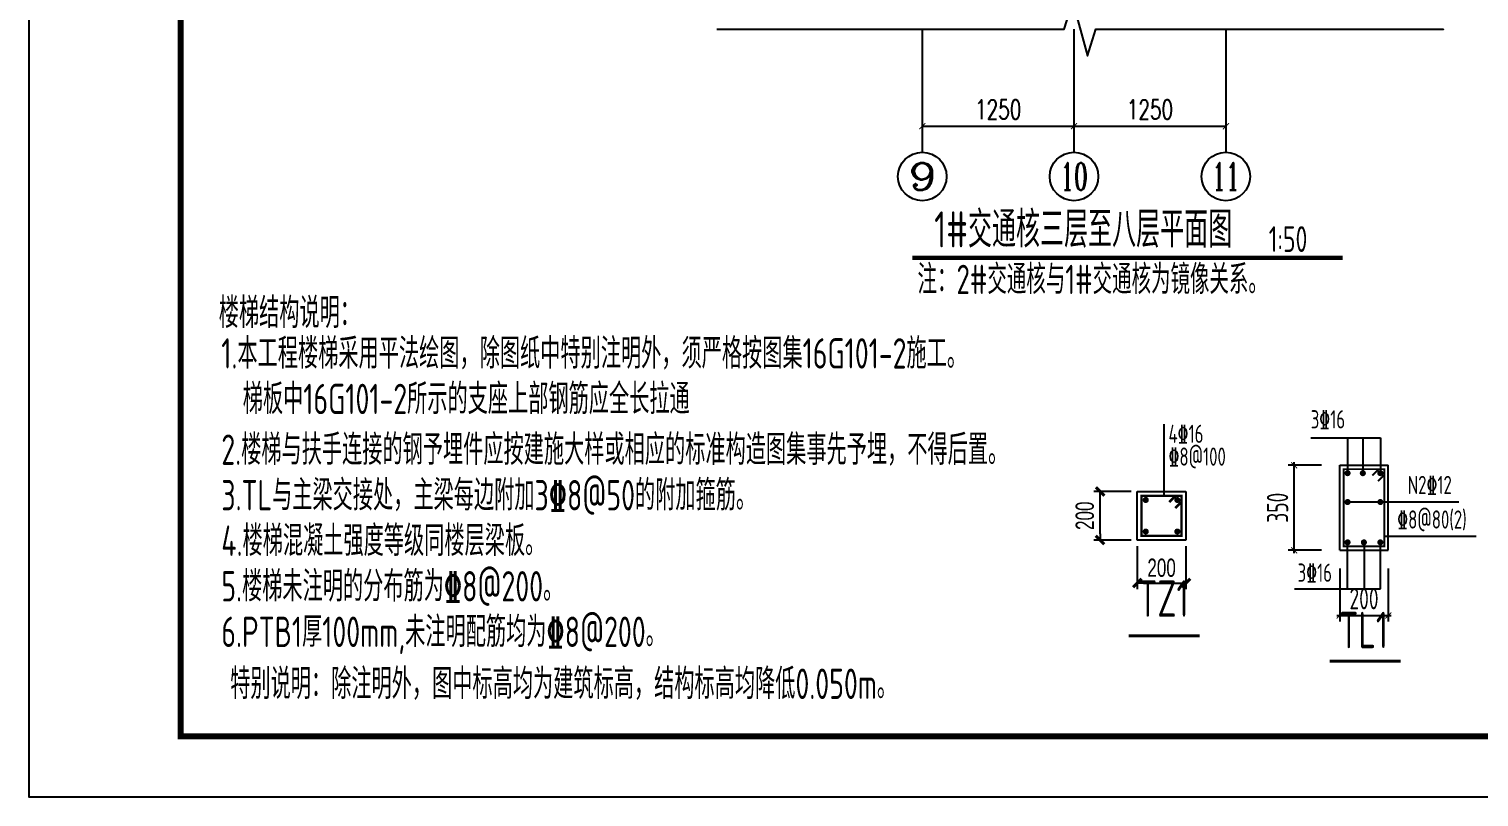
# Model space of a CAD drawing. Extents: x -812054 to 22247, y -644080 to 1003627.
# Drawn here: x -159676 to -147734, y -196170 to -189846 of the extents above; entities that cross this region are included whole.
import ezdxf
from ezdxf.enums import TextEntityAlignment as Align

# ---------------------------------------------------------------- set-up
doc = ezdxf.new("R2010")
doc.units = 0
doc.header["$LTSCALE"] = 1000
doc.layers.get('0').update_dxf_attribs({"linetype": 'CONTINUOUS'})
doc.layers.get('DEFPOINTS').update_dxf_attribs({"linetype": 'CONTINUOUS'})
for name, color, linetype in [('-TK', 7, 'CONTINUOUS'), ('A-AXIS_TEXT', 7, 'CONTINUOUS'), ('AXIS', 3, 'CONTINUOUS'), ('DIM', 2, 'CONTINUOUS'), ('DIM_SYMB', 3, 'CONTINUOUS'), ('FSK_DIM', 3, 'CONTINUOUS'), ('NUM', 7, 'CONTINUOUS'), ('PUB_DIM', 3, 'CONTINUOUS'), ('PUB_TEXT', 2, 'CONTINUOUS'), ('REIN', 6, 'CONTINUOUS'), ('Sbeam-s', 3, 'CONTINUOUS'), ('TEXT', 2, 'CONTINUOUS'), ('THIN', 7, 'CONTINUOUS'), ('大样详图_文字', 60, 'CONTINUOUS')]:
    doc.layers.add(name, color=color, linetype=linetype)
doc.layers.add('AXIS_TEXT', color=7, linetype='CONTINUOUS', lineweight=20)
doc.styles.add('_TCH_AXIS', font='COMPLEX', dxfattribs={"bigfont": 'GBCBIG'})
doc.styles.add('_TCH_DIM_T3', font='SIMPLEX', dxfattribs={"width": 0.705882, "bigfont": 'GBCBIG'})
doc.styles.add('BW_Dim', font='Bweng.shx', dxfattribs={"width": 0.7, "bigfont": 'hztxt.shx'})
doc.styles.add('COMPLEX', font='COMPLEX')
doc.styles.add('TSSD_DIMENSION', font='Tssdeng.shx', dxfattribs={"width": 0.7, "bigfont": 'tssdchn.shx'})
doc.styles.add('TSSD_Norm', font='Tssdeng.shx', dxfattribs={"bigfont": 'tssdchn.shx'})
doc.styles.add('TSSD_REIN', font='tssdeng.shx', dxfattribs={"width": 0.7, "height": 300, "bigfont": 'tssdchn.shx'})
doc.dimstyles.new('_TCH_ARCH&&50', dxfattribs={"dimtxt": 157.5, "dimasz": 50, "dimexe": 125, "dimexo": 150, "dimgap": 58.75, "dimtad": 1, "dimdec": 0, "dimzin": 0, "dimdsep": 46, "dimtxsty": '_TCH_DIM_T3', "dimblk": 'ARCHTICK', "dimcen": 0.09, "dimclrt": 7, "dimazin": 0, "dimtfac": 1, "dimtdec": 0, "dimtix": 1, "dimtmove": 2, "dimatfit": 3, "dimldrblk": 'ARCHTICK', "dimfxl": 1, "dimtolj": 1, "dimtzin": 0, "dimarcsym": 0})
doc.dimstyles.new('Cyz_25_50', dxfattribs={"dimtxt": 150, "dimasz": 50, "dimexe": 50, "dimexo": 50, "dimgap": 50, "dimtad": 1, "dimdec": 0, "dimlfac": 0.5, "dimzin": 0, "dimdsep": 46, "dimtxsty": 'BW_Dim', "dimblk": '_bwk', "dimcen": 0, "dimclrt": 7, "dimadec": 0, "dimazin": 0, "dimtfac": 1, "dimtdec": 0, "dimtix": 1, "dimtmove": 2, "dimatfit": 0, "dimfxl": 1, "dimtolj": 1, "dimtzin": 0, "dimarcsym": 0})
doc.dimstyles.new('TSSD_50_50', dxfattribs={"dimtxt": 175, "dimasz": 50, "dimexe": 50, "dimexo": 150, "dimgap": 50, "dimtad": 1, "dimdec": 0, "dimzin": 0, "dimdsep": 46, "dimtxsty": 'TSSD_DIMENSION', "dimblk": 'ARCHTICK', "dimcen": 0, "dimdle": 25, "dimclrt": 7, "dimadec": 0, "dimazin": 0, "dimtfac": 1, "dimtdec": 0, "dimtix": 1, "dimtmove": 2, "dimatfit": 3, "dimfxl": 1, "dimtolj": 1, "dimtzin": 0, "dimarcsym": 0})

# ---------------------------------------------------------------- blocks, each defined once
blk = doc.blocks.new('A1')
blk.add_lwpolyline([(0, 59400), (0, 0), (84100, 0), (84100, 59400)], close=True)
at = {"const_width": 100}
blk.add_lwpolyline([(2500, 58400), (2500, 1000), (83100, 1000), (83100, 58400)], close=True, dxfattribs=at)
blk = doc.blocks.new('_ArchTick')
at = {"color": 0, "linetype": 'ByBlock', "const_width": 0.15}
blk.add_lwpolyline([(-0.5, -0.5), (0.5, 0.5)], dxfattribs=at)
blk = doc.blocks.new('*D1119')
at = {"layer": 'DEFPOINTS', "color": 0, "transparency": 16777216}
for p in [(-148881, -194138), (-148481, -194138), (-148481, -194675)]:
    blk.add_point(p, dxfattribs=at)
at = {"layer": 'DIM', "color": 0, "lineweight": -2, "transparency": 16777216}
for p, q in [((-148881, -194288), (-148881, -194725)), ((-148481, -194288), (-148481, -194725)), ((-148906, -194675), (-148456, -194675))]:
    blk.add_line(p, q, dxfattribs=at)
at = {"layer": 'DIM', "color": 0, "lineweight": -2, "transparency": 16777216, "xscale": 50, "yscale": 50, "zscale": 50, "rotation": 180}
blk.add_blockref('_ArchTick', (-148881, -194675), dxfattribs=at)
at = {"layer": 'DIM', "color": 0, "lineweight": -2, "transparency": 16777216, "xscale": 50, "yscale": 50, "zscale": 50}
blk.add_blockref('_ArchTick', (-148481, -194675), dxfattribs=at)
at = {"layer": 'DIM', "color": 7, "transparency": 16777216, "insert": (-148681, -194537), "char_height": 175, "attachment_point": 5, "style": 'TSSD_DIMENSION'}
blk.add_mtext('\\A1;200', dxfattribs=at)
blk = doc.blocks.new('*D1120')
at = {"layer": 'DEFPOINTS', "color": 0, "transparency": 16777216}
for p in [(-149256, -193438), (-148881, -193438), (-148881, -194138)]:
    blk.add_point(p, dxfattribs=at)
at = {"layer": 'DIM', "color": 0, "lineweight": -2, "transparency": 16777216}
for p, q in [((-149031, -193438), (-149306, -193438)), ((-149256, -194163), (-149256, -193413)), ((-149031, -194138), (-149306, -194138))]:
    blk.add_line(p, q, dxfattribs=at)
at = {"layer": 'DIM', "color": 0, "lineweight": -2, "transparency": 16777216, "xscale": 50, "yscale": 50, "zscale": 50}
for p, rotation in [((-149256, -193438), 90), ((-149256, -194138), 270)]:
    blk.add_blockref('_ArchTick', p, dxfattribs=dict(at, rotation=rotation))
at = {"layer": 'DIM', "color": 7, "transparency": 16777216, "insert": (-149393, -193788), "char_height": 175, "attachment_point": 5, "rotation": 90, "style": 'TSSD_DIMENSION'}
blk.add_mtext('\\A1;350', dxfattribs=at)
blk = doc.blocks.new('_bwk')
blk.add_line((-1, 0), (0, 0))
at = {"const_width": 0.5}
blk.add_lwpolyline([(-0.7, -0.7), (0.7, 0.7)], dxfattribs=at)
blk = doc.blocks.new('*D1121')
at = {"layer": 'DEFPOINTS', "color": 0, "transparency": 16777216}
for p in [(-150855, -193654), (-150548, -193654), (-150548, -194054)]:
    blk.add_point(p, dxfattribs=at)
at = {"layer": 'FSK_DIM', "color": 0, "lineweight": -2, "transparency": 16777216}
for p, q in [((-150598, -193654), (-150905, -193654)), ((-150855, -194004), (-150855, -193704)), ((-150598, -194054), (-150905, -194054))]:
    blk.add_line(p, q, dxfattribs=at)
at = {"layer": 'FSK_DIM', "color": 0, "lineweight": -2, "transparency": 16777216, "xscale": 50, "yscale": 50, "zscale": 50}
for p, rotation in [((-150855, -193654), 90), ((-150855, -194054), 270)]:
    blk.add_blockref('_bwk', p, dxfattribs=dict(at, rotation=rotation))
at = {"layer": 'FSK_DIM', "color": 7, "transparency": 16777216, "insert": (-150980, -193854), "char_height": 150, "attachment_point": 5, "rotation": 90, "style": 'BW_Dim'}
blk.add_mtext('\\A1;200', dxfattribs=at)
blk = doc.blocks.new('*D1122')
at = {"layer": 'DEFPOINTS', "color": 0, "transparency": 16777216}
for p in [(-150548, -194054), (-150148, -194054), (-150148, -194408)]:
    blk.add_point(p, dxfattribs=at)
at = {"layer": 'FSK_DIM', "color": 0, "lineweight": -2, "transparency": 16777216}
for p, q in [((-150548, -194104), (-150548, -194458)), ((-150148, -194104), (-150148, -194458)), ((-150498, -194408), (-150198, -194408))]:
    blk.add_line(p, q, dxfattribs=at)
at = {"layer": 'FSK_DIM', "color": 0, "lineweight": -2, "transparency": 16777216, "xscale": 50, "yscale": 50, "zscale": 50, "rotation": 180}
blk.add_blockref('_bwk', (-150548, -194408), dxfattribs=at)
at = {"layer": 'FSK_DIM', "color": 0, "lineweight": -2, "transparency": 16777216, "xscale": 50, "yscale": 50, "zscale": 50}
blk.add_blockref('_bwk', (-150148, -194408), dxfattribs=at)
at = {"layer": 'FSK_DIM', "color": 7, "transparency": 16777216, "insert": (-150348, -194283), "char_height": 150, "attachment_point": 5, "style": 'BW_Dim'}
blk.add_mtext('\\A1;200', dxfattribs=at)
blk = doc.blocks.new('_AXISO')
blk.add_circle((0, 0), 0.5)
at = {"layer": 'A-AXIS_TEXT', "style": 'COMPLEX', "width": 1.041667}
blk.add_attdef('A', text='', height=0.56, dxfattribs=at).set_placement((-0.25, -0.28), (0.25, -0.28), align=Align.FIT)
blk = doc.blocks.new('*D991')
at = {"layer": 'DEFPOINTS', "color": 0, "transparency": 16777216}
for p in [(-152319, -189846), (-151070, -189846), (-151070, -190646)]:
    blk.add_point(p, dxfattribs=at)
at = {"layer": 'PUB_DIM', "color": 0, "lineweight": -2, "transparency": 16777216}
for p, q in [((-152319, -189996), (-152319, -190771)), ((-151070, -189996), (-151070, -190771)), ((-152319, -190646), (-151070, -190646))]:
    blk.add_line(p, q, dxfattribs=at)
at = {"layer": 'PUB_DIM', "color": 0, "lineweight": -2, "transparency": 16777216, "xscale": 50, "yscale": 50, "zscale": 50, "rotation": 180}
blk.add_blockref('_ArchTick', (-152319, -190646), dxfattribs=at)
at = {"layer": 'PUB_DIM', "color": 0, "lineweight": -2, "transparency": 16777216, "xscale": 50, "yscale": 50, "zscale": 50}
blk.add_blockref('_ArchTick', (-151070, -190646), dxfattribs=at)
at = {"layer": 'PUB_DIM', "color": 7, "transparency": 16777216, "insert": (-151694, -190508), "char_height": 157.5, "attachment_point": 5, "style": '_TCH_DIM_T3'}
blk.add_mtext('\\A1;1250', dxfattribs=at)
blk = doc.blocks.new('*D992')
at = {"layer": 'DEFPOINTS', "color": 0, "transparency": 16777216}
for p in [(-151070, -189846), (-149819, -189846), (-149819, -190646)]:
    blk.add_point(p, dxfattribs=at)
at = {"layer": 'PUB_DIM', "color": 0, "lineweight": -2, "transparency": 16777216}
for p, q in [((-151070, -189996), (-151070, -190771)), ((-149819, -189996), (-149819, -190771)), ((-151070, -190646), (-149819, -190646))]:
    blk.add_line(p, q, dxfattribs=at)
at = {"layer": 'PUB_DIM', "color": 0, "lineweight": -2, "transparency": 16777216, "xscale": 50, "yscale": 50, "zscale": 50, "rotation": 180}
blk.add_blockref('_ArchTick', (-151070, -190646), dxfattribs=at)
at = {"layer": 'PUB_DIM', "color": 0, "lineweight": -2, "transparency": 16777216, "xscale": 50, "yscale": 50, "zscale": 50}
blk.add_blockref('_ArchTick', (-149819, -190646), dxfattribs=at)
at = {"layer": 'PUB_DIM', "color": 7, "transparency": 16777216, "insert": (-150444, -190508), "char_height": 157.5, "attachment_point": 5, "style": '_TCH_DIM_T3'}
blk.add_mtext('\\A1;1250', dxfattribs=at)

msp = doc.modelspace()

# ---------------------------------------------------------------- linework, layer by layer
at = {"layer": 'AXIS'}
for p, q in [((-152319.08, -189845.55), (-152319.08, -190860.16)), ((-151069.56, -189845.55), (-151069.56, -190860.16)), ((-149819.08, -189845.55), (-149819.08, -190860.16))]:
    msp.add_line(p, q, dxfattribs=at)
at = {"layer": 'DIM_SYMB', "const_width": 35}
msp.add_lwpolyline([(-152400.8, -191730.12), (-148856.65, -191730.12)], dxfattribs=at)
at = {"layer": 'NUM', "color": 7, "const_width": 25}
for points in [[(-150619.64, -194844.06), (-150034.58, -194844.06)], [(-148963.49, -195052.76), (-148378.43, -195052.76)]]:
    msp.add_lwpolyline(points, dxfattribs=at)
at = {"layer": 'REIN'}
for points, const_width in [([(-148611.82, -193522.7), (-148559.84, -193470.75), (-148513.91, -193470.75), (-148513.91, -194105.75), (-148848.91, -194105.75), (-148848.91, -193470.75), (-148513.91, -193470.75), (-148513.91, -193516.68), (-148565.86, -193568.66)], 15), ([(-150285.54, -193741.82), (-150232.83, -193689.14), (-150183.37, -193689.14), (-150183.37, -194019.14), (-150513.37, -194019.14), (-150513.37, -193689.14), (-150183.37, -193689.14), (-150183.37, -193738.6), (-150236.04, -193791.32)], 20)]:
    msp.add_lwpolyline(points, dxfattribs=dict(at, const_width=const_width))
at = {"layer": 'REIN', "const_width": 25}
for points in [[(-148828.91, -193503.25, 1), (-148803.91, -193503.25, 1)], [(-148703.06, -193503.25, 1), (-148678.06, -193503.25, 1)], [(-148558.91, -193503.25, 1), (-148533.91, -193503.25, 1)], [(-150490.87, -193724.14, 1), (-150465.87, -193724.14, 1)], [(-150230.87, -193724.14, 1), (-150205.87, -193724.14, 1)], [(-148828.91, -193741.04, 1), (-148803.91, -193741.04, 1)], [(-148558.91, -193741.04, 1), (-148533.91, -193741.04, 1)], [(-150490.87, -193984.14, 1), (-150465.87, -193984.14, 1)], [(-150230.87, -193984.14, 1), (-150205.87, -193984.14, 1)], [(-148828.91, -194073.25, 1), (-148803.91, -194073.25, 1)], [(-148694.55, -194073.25, 1), (-148669.55, -194073.25, 1)], [(-148558.91, -194073.25, 1), (-148533.91, -194073.25, 1)]]:
    msp.add_lwpolyline(points, format="xyb", close=True, dxfattribs=at)
at = {"layer": 'Sbeam-s'}
for p, q in [((-148881.41, -194138.25), (-148881.41, -193438.25)), ((-148881.41, -193438.25), (-148481.41, -193438.25)), ((-148481.41, -194138.25), (-148481.41, -193438.25)), ((-150548.37, -193654.14), (-150148.37, -193654.14)), ((-150548.37, -194054.14), (-150548.37, -193654.14)), ((-150148.37, -193654.14), (-150148.37, -194054.14)), ((-150148.37, -194054.14), (-150548.37, -194054.14)), ((-148881.41, -194138.25), (-148481.41, -194138.25))]:
    msp.add_line(p, q, dxfattribs=at)
at = {"layer": 'TEXT'}
for p, q in [((-149119.4, -193211.13), (-148546.41, -193211.13)), ((-148816.41, -193211.13), (-148816.41, -193490.75)), ((-148690.56, -193211.13), (-148690.56, -193490.75)), ((-148546.41, -193211.13), (-148546.41, -193490.75)), ((-147900, -193741.04), (-148816.41, -193741.04)), ((-147756.87, -194025.64), (-148513.91, -194025.64)), ((-148816.41, -194454.6), (-148816.41, -194073.25)), ((-148677.28, -194454.6), (-148677.28, -194073.25)), ((-148546.41, -194454.6), (-148546.41, -194073.25)), ((-149252.73, -194454.6), (-148546.41, -194454.6))]:
    msp.add_line(p, q, dxfattribs=at)
at = {"layer": 'THIN'}
msp.add_lwpolyline([(-154012.22, -189845.55), (-151149.21, -189845.55), (-151079.21, -189625.55), (-150959.21, -190065.55), (-150889.21, -189845.55), (-148026.19, -189845.55), (-148026.19, -189845.55)], dxfattribs=at)
at = {"layer": '大样详图_文字', "color": 7}
msp.add_line((-150327.85, -193689.14), (-150327.85, -193099.47), dxfattribs=at)

# ---------------------------------------------------------------- block references
at = {"layer": '-TK', "xscale": 0.5, "yscale": 0.5, "zscale": 0.5}
msp.add_blockref('A1', (-159676.1, -196170.18), dxfattribs=at)
at = {"layer": 'AXIS'}
ref = msp.add_blockref('_AXISO', (-152319.08, -191060.16), dxfattribs=dict(at, xscale=400, yscale=400, zscale=400))
ref.add_attrib('A', '9', dxfattribs={"layer": 'AXIS_TEXT', "height": 226.27, "style": '_TCH_AXIS', "width": 1.5}).set_placement((-152432.22, -191173.3), (-152205.94, -191173.3), align=Align.FIT)
ref = msp.add_blockref('_AXISO', (-151069.56, -191060.16), dxfattribs=dict(at, xscale=400, yscale=400, zscale=400))
ref.add_attrib('A', '10', dxfattribs={"layer": 'AXIS_TEXT', "height": 226.274, "style": '_TCH_AXIS', "width": 0.724138}).set_placement((-151182.7, -191173.3), (-150956.42, -191173.3), align=Align.FIT)
ref = msp.add_blockref('_AXISO', (-149819.08, -191060.16), dxfattribs=dict(at, xscale=400, yscale=400, zscale=400))
ref.add_attrib('A', '11', dxfattribs={"layer": 'AXIS_TEXT', "height": 226.274, "style": '_TCH_AXIS', "width": 0.875}).set_placement((-149932.22, -191173.3), (-149705.94, -191173.3), align=Align.FIT)

# ---------------------------------------------------------------- texts
at = {"layer": 'NUM', "color": 1, "style": 'TSSD_Norm', "width": 0.7}
msp.add_text('TZ1', height=300, dxfattribs=at).set_placement((-150332.57, -194776.02), align=Align.BOTTOM_CENTER)
msp.add_text('TL1', height=300, dxfattribs=at).set_placement((-148885.08, -195034.84), align=Align.BOTTOM_LEFT)
at = {"layer": 'PUB_TEXT', "style": 'TSSD_REIN', "width": 0.7}
for s, height, p in [('1#交通核三层至八层平面图', 297.5, (-152220.87, -191644.96)), ('1:50', 212.5, (-149465.23, -191681.87))]:
    msp.add_text(s, height=height, dxfattribs=at).set_placement(p)
at = {"layer": 'PUB_TEXT', "color": 1, "style": 'TSSD_REIN', "width": 0.7}
msp.add_text('注：2#交通核与1#交通核为镜像关系。', height=241.1348, dxfattribs=at).set_placement((-152357.99, -192028.42))
at = {"layer": 'TEXT', "style": 'TSSD_REIN', "width": 0.7}
for s, p in [('楼梯结构说明：', (-158113.52, -192307.79)), ('1.本工程楼梯采用平法绘图，除图纸中特别注明外，须严格按图集16G101-2施工。', (-158092.16, -192642.07)), ('梯板中16G101-2所示的支座上部钢筋应全长拉通', (-157915.76, -193017.07)), ('2.楼梯与扶手连接的钢予埋件应按建施大样或相应的标准构造图集事先予埋，不得后置。', (-158092.16, -193434.92)), ('3.TL与主梁交接处，主梁每边附加3\x848@50的附加箍筋。', (-158092.16, -193809.92)), ('4.楼梯混凝土强度等级同楼层梁板。', (-158092.16, -194184.92)), ('5.楼梯未注明的分布筋为%%1328@200。', (-158092.16, -194559.92)), ('6.PTB1厚100mm,未注明配筋均为%%1328@200。', (-158092.16, -194934.92))]:
    msp.add_text(s, height=250, dxfattribs=at).set_placement(p)
at = {"layer": 'TEXT', "color": 153, "style": 'TSSD_REIN', "width": 0.7}
msp.add_text('特别说明：除注明外，图中标高均为建筑标高，结构标高均降低0.050m。', height=250, dxfattribs=at).set_placement((-158018.83, -195362.95))
at = {"layer": 'THIN', "color": 0, "style": 'TSSD_REIN', "width": 0.7}
for s, p in [('3\x8416', (-149119.4, -193179.88)), ('N2\x8412', (-148320.86, -193720.39)), ('%%1328@80(2)', (-148407.2, -194004.99)), ('3%%13216', (-149227.69, -194442.75))]:
    msp.add_text(s, height=150, dxfattribs=at).set_placement(p, align=Align.BOTTOM_LEFT)
at = {"layer": '大样详图_文字', "color": 7, "style": 'TSSD_REIN', "width": 0.7}
for s, p in [('4\x8416', (-150290.97, -193254.48)), ('\x848@100', (-150290.97, -193441.98))]:
    msp.add_text(s, height=150, dxfattribs=at).set_placement(p)

# ---------------------------------------------------------------- dimensions: what is measured, and where the dimension line sits
at = {"layer": 'DIM'}
dim = msp.add_linear_dim(base=(-149255.88, -193438.25), p1=(-148881.41, -194138.25), p2=(-148881.41, -193438.25), angle=90, dimstyle='TSSD_50_50', override={"dimlfac": 0.5}, dxfattribs=at)
dim.commit()
dim.dimension.update_dxf_attribs({"geometry": '*D1120', "text_midpoint": (-149393.38, -193788.25)})
dim = msp.add_linear_dim(base=(-148481.41, -194674.74), p1=(-148881.41, -194138.25), p2=(-148481.41, -194138.25), dimstyle='TSSD_50_50', override={"dimlfac": 0.5}, dxfattribs=at)
dim.commit()
dim.dimension.update_dxf_attribs({"geometry": '*D1119', "text_midpoint": (-148681.41, -194537.24)})
at = {"layer": 'FSK_DIM'}
dim = msp.add_linear_dim(base=(-150855.05, -193654.14), p1=(-150548.37, -194054.14), p2=(-150548.37, -193654.14), angle=90, dimstyle='Cyz_25_50', dxfattribs=at)
dim.commit()
dim.dimension.update_dxf_attribs({"geometry": '*D1121', "text_midpoint": (-150980.05, -193854.14)})
dim = msp.add_linear_dim(base=(-150148.37, -194407.65), p1=(-150548.37, -194054.14), p2=(-150148.37, -194054.14), dimstyle='Cyz_25_50', dxfattribs=at)
dim.commit()
dim.dimension.update_dxf_attribs({"geometry": '*D1122', "text_midpoint": (-150348.37, -194282.65)})
at = {"layer": 'PUB_DIM'}
for p1, p2, picture, middle in [((-152319.08, -189845.55), (-151069.56, -189845.55), '*D991', (-151694.32, -190508.05)), ((-151069.56, -189845.55), (-149819.08, -189845.55), '*D992', (-150444.32, -190508.05))]:
    dim = msp.add_aligned_dim(p1=p1, p2=p2, distance=-800, dimstyle='_TCH_ARCH&&50', dxfattribs=at)
    dim.commit()
    dim.dimension.update_dxf_attribs({"geometry": picture, "text_midpoint": middle})

doc.saveas('drawing.dxf')
